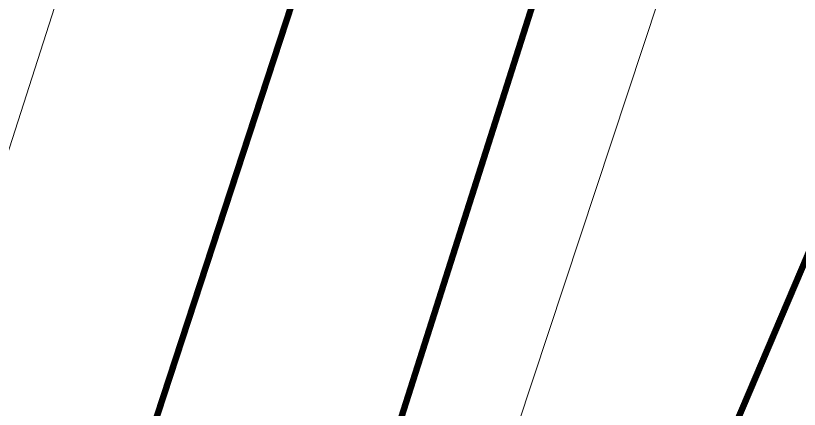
# Model space of a CAD drawing. Header units: inches. Extents: x 350994 to 353538, y 1581369 to 1583842.
# Drawn here: x 351680.51 to 351692.67, y 1583554.28 to 1583560.38 of the extents above; entities that cross this region are included whole.
import ezdxf

# ---------------------------------------------------------------- set-up
doc = ezdxf.new("R2010")
doc.units = ezdxf.units.IN
doc.header["$MEASUREMENT"] = 0
doc.linetypes.add('1', pattern=[0])
doc.linetypes.add('ACAD_ISO03W100', pattern=[30, 12, -18])
for name, color, linetype in [('CW', 94, '1'), ('EP TF', 5, 'Continuous'), ("ROAD'S", 1, '1')]:
    doc.layers.add(name, color=color, linetype=linetype)
doc.styles.get("Standard").update_dxf_attribs({"font": 'arial.ttf'})
doc.linetypes.add('SILT_FENCE', pattern='A,0.5,-0.2,["EP",Standard,S=0.1,R=0,X=-0.1,Y=-0.05],-0.2', length=0.9)

msp = doc.modelspace()

# ---------------------------------------------------------------- linework, layer by layer
at = {"layer": 'CW', "linetype": 'ACAD_ISO03W100', "lineweight": 5, "ltscale": 0.1, "const_width": 0.1}
msp.add_lwpolyline([(351773.731, 1583505.747), (351791.198, 1583545.927), (351707.083, 1583590.227), (351688.626, 1583546.859), (351693.639, 1583544.401)], dxfattribs=at)
at = {"layer": 'EP TF', "color": 252, "linetype": 'SILT_FENCE', "lineweight": 5, "ltscale": 6}
for points, elevation in [([(351496.869, 1583648.638), (351521.348, 1583634.682), (351540.579, 1583624.07), (351593.122, 1583594.788), (351678.043, 1583550.962), (351687.196, 1583579.437)], 98.457), ([(351445.066, 1582827.53), (351461.885, 1582877.562), (351478.84, 1582928.409), (351495.281, 1582976.378), (351513.131, 1583028.233), (351530.907, 1583079.051), (351553.178, 1583146.847), (351559.818, 1583166.634), (351568.789, 1583193.104), (351576.505, 1583216.751), (351588.968, 1583253.117), (351608.717, 1583313.215), (351618.436, 1583343.137), (351695.259, 1583575.026)], 113.044)]:
    msp.add_lwpolyline(points, dxfattribs=dict(at, elevation=elevation))
at = {"layer": "ROAD'S", "lineweight": 5, "const_width": 0.1}
for points in [[(351679.959, 1583545.791), (351688.601, 1583572.181), (351685.414, 1583575.058), (351640.429, 1583599.933), (351602.434, 1583620.59), (351565.56, 1583641.418), (351502.838, 1583676.673)], [(351597.032, 1583282.968), (351610.04, 1583323.246), (351616.628, 1583342.636), (351616.656, 1583343.05), (351654.53, 1583454.549), (351662.343, 1583478.043), (351666.833, 1583492.391), (351688.698, 1583561.07), (351688.698, 1583561.07), (351688.698, 1583561.07), (351691.573, 1583568.058)]]:
    msp.add_lwpolyline(points, dxfattribs=at)

doc.saveas('drawing.dxf')
